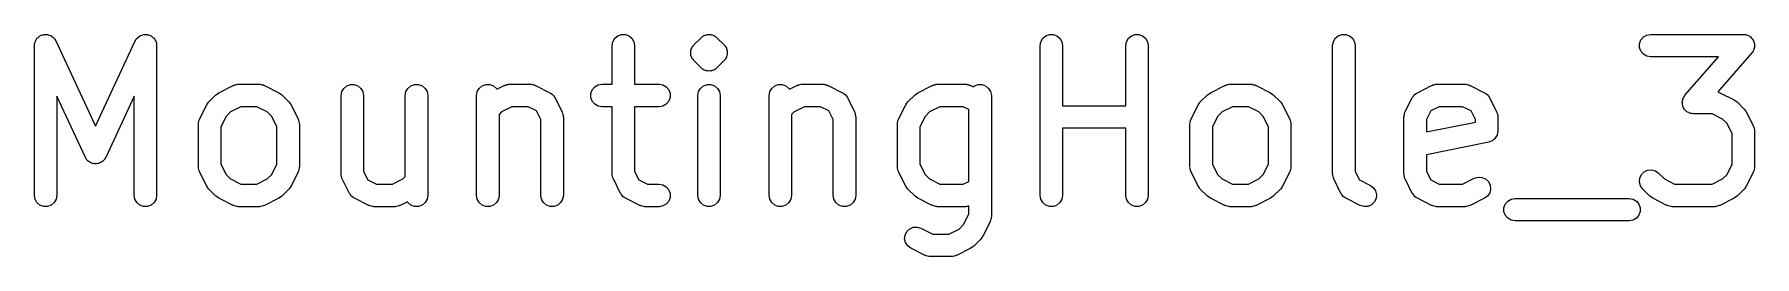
# Model space of a CAD drawing. Extents: x 128.4 to 190.5, y -130.4 to -95.9.
# Drawn here: x 131.35 to 142.84, y -130.36 to -128.88 of the extents above; entities that cross this region are included whole.
import ezdxf

# ---------------------------------------------------------------- set-up
doc = ezdxf.new("R2010")
doc.units = 0
doc.header["$MEASUREMENT"] = 0
doc.layers.add('BLACK', color=7, linetype='CONTINUOUS')

msp = doc.modelspace()

# ---------------------------------------------------------------- linework, layer by layer
at = {"layer": 'Black'}
for p, q in [((131.354, -128.954), (131.355, -128.944)), ((131.354, -129.954), (131.354, -128.954)), ((131.355, -128.944), (131.356, -128.934)), ((131.356, -128.934), (131.358, -128.931)), ((131.358, -128.928), (131.363, -128.92)), ((131.358, -128.931), (131.358, -128.928)), ((131.363, -128.92), (131.367, -128.911)), ((131.367, -128.911), (131.369, -128.908)), ((131.369, -128.908), (131.371, -128.905)), ((131.371, -128.905), (131.379, -128.899)), ((131.379, -128.899), (131.386, -128.892)), ((131.386, -128.892), (131.389, -128.891)), ((131.389, -128.891), (131.391, -128.889)), ((131.391, -128.889), (131.4, -128.885)), ((131.4, -128.885), (131.409, -128.881)), ((131.409, -128.881), (131.412, -128.881)), ((131.412, -128.881), (131.416, -128.88)), ((131.416, -128.88), (131.425, -128.88)), ((131.425, -128.88), (131.435, -128.879)), ((131.435, -128.879), (131.438, -128.88)), ((131.438, -128.88), (131.442, -128.88)), ((131.442, -128.88), (131.451, -128.883)), ((131.451, -128.883), (131.46, -128.886)), ((131.46, -128.886), (131.463, -128.888)), ((131.463, -128.888), (131.466, -128.889)), ((131.466, -128.889), (131.474, -128.895)), ((131.474, -128.895), (131.482, -128.901)), ((131.482, -128.901), (131.483, -128.903)), ((131.483, -128.903), (131.486, -128.905)), ((131.486, -128.905), (131.491, -128.914)), ((131.491, -128.914), (131.497, -128.922)), ((131.497, -128.922), (131.762, -129.491)), ((131.762, -129.491), (132.027, -128.922)), ((132.027, -128.922), (132.033, -128.914)), ((132.033, -128.914), (132.038, -128.905)), ((132.038, -128.905), (132.04, -128.903)), ((132.04, -128.903), (132.042, -128.901)), ((132.042, -128.901), (132.05, -128.895)), ((132.05, -128.895), (132.058, -128.889)), ((132.058, -128.889), (132.061, -128.888)), ((132.061, -128.888), (132.064, -128.886)), ((132.064, -128.886), (132.073, -128.883)), ((132.073, -128.883), (132.082, -128.88)), ((132.082, -128.88), (132.086, -128.88)), ((132.086, -128.88), (132.089, -128.879)), ((132.089, -128.879), (132.098, -128.88)), ((132.098, -128.88), (132.108, -128.88)), ((132.108, -128.88), (132.111, -128.881)), ((132.111, -128.881), (132.115, -128.881)), ((132.115, -128.881), (132.124, -128.885)), ((132.124, -128.885), (132.133, -128.889)), ((132.133, -128.889), (132.135, -128.891)), ((132.135, -128.891), (132.138, -128.892)), ((132.138, -128.892), (132.145, -128.899)), ((132.145, -128.899), (132.153, -128.905)), ((132.153, -128.905), (132.154, -128.908)), ((132.154, -128.908), (132.157, -128.911)), ((132.157, -128.911), (132.161, -128.92)), ((132.161, -128.92), (132.166, -128.928)), ((132.166, -128.928), (132.166, -128.931)), ((132.166, -128.931), (132.168, -128.934)), ((132.168, -128.934), (132.169, -128.944)), ((132.169, -128.944), (132.17, -128.954)), ((132.17, -128.954), (132.17, -129.954)), ((135.211, -128.954), (135.215, -128.928)), ((135.211, -129.212), (135.211, -128.954)), ((135.215, -128.928), (135.228, -128.905)), ((135.228, -128.905), (135.248, -128.889)), ((135.248, -128.889), (135.273, -128.88)), ((135.273, -128.88), (135.299, -128.88)), ((135.299, -128.88), (135.323, -128.889)), ((135.323, -128.889), (135.343, -128.905)), ((135.343, -128.905), (135.356, -128.928)), ((135.356, -128.928), (135.361, -128.954)), ((135.361, -128.954), (135.361, -129.212)), ((135.748, -128.958), (135.753, -128.954)), ((135.753, -128.954), (135.756, -128.948)), ((135.756, -128.948), (135.804, -128.901)), ((135.804, -128.901), (135.809, -128.897)), ((135.809, -128.897), (135.814, -128.892)), ((135.814, -128.892), (135.817, -128.891)), ((135.817, -128.891), (135.82, -128.889)), ((135.82, -128.889), (135.823, -128.888)), ((135.823, -128.888), (135.825, -128.886)), ((135.825, -128.886), (135.832, -128.884)), ((135.832, -128.884), (135.838, -128.881)), ((135.838, -128.881), (135.841, -128.881)), ((135.841, -128.881), (135.844, -128.88)), ((135.844, -128.88), (135.847, -128.88)), ((135.847, -128.88), (135.851, -128.879)), ((135.851, -128.879), (135.857, -128.879)), ((135.857, -128.879), (135.864, -128.879)), ((135.864, -128.879), (135.867, -128.88)), ((135.867, -128.88), (135.87, -128.88)), ((135.87, -128.88), (135.873, -128.881)), ((135.873, -128.881), (135.877, -128.881)), ((135.877, -128.881), (135.883, -128.884)), ((135.883, -128.884), (135.889, -128.886)), ((135.889, -128.886), (135.892, -128.888)), ((135.892, -128.888), (135.895, -128.889)), ((135.895, -128.889), (135.897, -128.891)), ((135.897, -128.891), (135.9, -128.892)), ((135.9, -128.892), (135.905, -128.897)), ((135.905, -128.897), (135.91, -128.901)), ((135.91, -128.901), (135.958, -128.948)), ((135.958, -128.948), (135.962, -128.954)), ((135.962, -128.954), (135.966, -128.958)), ((138.068, -128.954), (138.072, -128.928)), ((138.068, -129.954), (138.068, -128.954)), ((138.072, -128.928), (138.085, -128.905)), ((138.085, -128.905), (138.105, -128.889)), ((138.105, -128.889), (138.13, -128.88)), ((138.13, -128.88), (138.156, -128.88)), ((138.156, -128.88), (138.18, -128.889)), ((138.18, -128.889), (138.2, -128.905)), ((138.2, -128.905), (138.213, -128.928)), ((138.213, -128.928), (138.218, -128.954)), ((138.218, -128.954), (138.218, -129.355)), ((138.639, -128.954), (138.644, -128.928)), ((138.639, -129.355), (138.639, -128.954)), ((138.644, -128.928), (138.657, -128.905)), ((138.657, -128.905), (138.677, -128.889)), ((138.677, -128.889), (138.701, -128.88)), ((138.701, -128.88), (138.727, -128.88)), ((138.727, -128.88), (138.752, -128.889)), ((138.752, -128.889), (138.772, -128.905)), ((138.772, -128.905), (138.785, -128.928)), ((138.785, -128.928), (138.789, -128.954)), ((138.789, -128.954), (138.789, -129.954)), ((140.02, -128.954), (140.025, -128.928)), ((140.02, -129.811), (140.02, -128.954)), ((140.025, -128.928), (140.038, -128.905)), ((140.038, -128.905), (140.058, -128.889)), ((140.058, -128.889), (140.082, -128.88)), ((140.082, -128.88), (140.108, -128.88)), ((140.108, -128.88), (140.133, -128.889)), ((140.133, -128.889), (140.153, -128.905)), ((140.153, -128.905), (140.166, -128.928)), ((140.166, -128.928), (140.17, -128.954)), ((140.17, -128.954), (140.17, -129.793)), ((142.069, -128.941), (142.078, -128.916)), ((142.069, -128.967), (142.069, -128.941)), ((142.078, -128.916), (142.095, -128.896)), ((142.095, -128.896), (142.117, -128.883)), ((142.117, -128.883), (142.143, -128.879)), ((142.143, -128.879), (142.762, -128.879)), ((142.762, -128.879), (142.769, -128.88)), ((142.769, -128.88), (142.776, -128.88)), ((142.776, -128.88), (142.782, -128.882)), ((142.782, -128.882), (142.788, -128.883)), ((142.788, -128.883), (142.794, -128.887)), ((142.794, -128.887), (142.801, -128.889)), ((142.801, -128.889), (142.805, -128.893)), ((142.805, -128.893), (142.81, -128.896)), ((142.81, -128.896), (142.815, -128.902)), ((142.815, -128.902), (142.82, -128.907)), ((142.82, -128.907), (142.823, -128.912)), ((142.823, -128.912), (142.827, -128.916)), ((142.827, -128.916), (142.829, -128.923)), ((142.829, -128.923), (142.833, -128.929)), ((142.833, -128.929), (142.834, -128.935)), ((142.834, -128.935), (142.836, -128.941)), ((142.836, -128.941), (142.836, -128.948)), ((142.836, -128.948), (142.837, -128.955)), ((135.735, -128.995), (135.737, -128.988)), ((135.735, -129.001), (135.735, -128.995)), ((135.735, -129.008), (135.735, -129.001)), ((135.737, -129.014), (135.735, -129.008)), ((135.737, -128.982), (135.74, -128.976)), ((135.737, -128.988), (135.737, -128.982)), ((135.737, -129.021), (135.737, -129.014)), ((135.74, -129.027), (135.737, -129.021)), ((135.74, -128.976), (135.742, -128.97)), ((135.742, -129.033), (135.74, -129.027)), ((135.742, -128.97), (135.745, -128.964)), ((135.745, -129.038), (135.742, -129.033)), ((135.745, -128.964), (135.748, -128.958)), ((135.748, -129.044), (135.745, -129.038)), ((135.753, -129.049), (135.748, -129.044)), ((135.756, -129.054), (135.753, -129.049)), ((135.804, -129.102), (135.756, -129.054)), ((135.958, -129.054), (135.91, -129.102)), ((135.962, -129.049), (135.958, -129.054)), ((135.966, -129.044), (135.962, -129.049)), ((135.966, -128.958), (135.969, -128.964)), ((135.969, -129.038), (135.966, -129.044)), ((135.969, -128.964), (135.973, -128.97)), ((135.973, -129.033), (135.969, -129.038)), ((135.973, -128.97), (135.974, -128.976)), ((135.974, -129.027), (135.973, -129.033)), ((135.974, -128.976), (135.977, -128.982)), ((135.977, -129.021), (135.974, -129.027)), ((135.977, -128.982), (135.978, -128.988)), ((135.978, -129.014), (135.977, -129.021)), ((135.978, -128.988), (135.979, -128.995)), ((135.979, -129.008), (135.978, -129.014)), ((135.979, -128.995), (135.979, -129.001)), ((135.979, -129.001), (135.979, -129.008)), ((142.078, -128.991), (142.069, -128.967)), ((142.095, -129.011), (142.078, -128.991)), ((142.117, -129.024), (142.095, -129.011)), ((142.143, -129.029), (142.117, -129.024)), ((142.597, -129.029), (142.143, -129.029)), ((142.372, -129.285), (142.597, -129.029)), ((142.818, -129.003), (142.591, -129.263)), ((142.822, -128.997), (142.818, -129.003)), ((142.827, -128.991), (142.822, -128.997)), ((142.829, -128.986), (142.827, -128.991)), ((142.832, -128.981), (142.829, -128.986)), ((142.833, -128.974), (142.832, -128.981)), ((142.836, -128.967), (142.833, -128.974)), ((142.837, -128.955), (142.836, -128.961)), ((142.836, -128.961), (142.836, -128.967)), ((135.809, -129.106), (135.804, -129.102)), ((135.814, -129.11), (135.809, -129.106)), ((135.817, -129.112), (135.814, -129.11)), ((135.82, -129.114), (135.817, -129.112)), ((135.823, -129.115), (135.82, -129.114)), ((135.825, -129.117), (135.823, -129.115)), ((135.832, -129.119), (135.825, -129.117)), ((135.838, -129.121), (135.832, -129.119)), ((135.841, -129.122), (135.838, -129.121)), ((135.844, -129.123), (135.841, -129.122)), ((135.847, -129.123), (135.844, -129.123)), ((135.851, -129.124), (135.847, -129.123)), ((135.857, -129.123), (135.851, -129.124)), ((135.864, -129.124), (135.857, -129.123)), ((135.867, -129.123), (135.864, -129.124)), ((135.87, -129.123), (135.867, -129.123)), ((135.873, -129.122), (135.87, -129.123)), ((135.877, -129.121), (135.873, -129.122)), ((135.882, -129.119), (135.877, -129.121)), ((135.889, -129.117), (135.882, -129.119)), ((135.892, -129.115), (135.889, -129.117)), ((135.895, -129.114), (135.892, -129.115)), ((135.897, -129.112), (135.895, -129.114)), ((135.9, -129.11), (135.897, -129.112)), ((135.905, -129.106), (135.9, -129.11)), ((135.91, -129.102), (135.905, -129.106)), ((131.694, -129.7), (131.504, -129.292)), ((131.504, -129.292), (131.504, -129.954)), ((132.02, -129.292), (131.83, -129.7)), ((132.02, -129.954), (132.02, -129.292)), ((132.518, -129.329), (132.566, -129.282)), ((132.566, -129.282), (132.576, -129.275)), ((132.576, -129.275), (132.586, -129.268)), ((132.586, -129.268), (132.681, -129.22)), ((132.681, -129.22), (132.685, -129.219)), ((132.685, -129.219), (132.689, -129.216)), ((132.689, -129.216), (132.697, -129.215)), ((132.697, -129.215), (132.706, -129.212)), ((132.706, -129.212), (132.71, -129.213)), ((132.71, -129.213), (132.714, -129.212)), ((132.714, -129.212), (132.857, -129.212)), ((132.857, -129.212), (132.861, -129.213)), ((132.861, -129.213), (132.866, -129.212)), ((132.866, -129.212), (132.874, -129.215)), ((132.874, -129.215), (132.883, -129.216)), ((132.883, -129.216), (132.887, -129.219)), ((132.887, -129.219), (132.891, -129.22)), ((132.891, -129.22), (132.986, -129.268)), ((132.986, -129.268), (132.996, -129.275)), ((132.996, -129.275), (133.005, -129.282)), ((133.005, -129.282), (133.053, -129.329)), ((133.401, -129.287), (133.406, -129.261)), ((133.401, -129.811), (133.401, -129.287)), ((133.406, -129.261), (133.419, -129.239)), ((133.419, -129.239), (133.439, -129.222)), ((133.439, -129.222), (133.463, -129.213)), ((133.463, -129.213), (133.489, -129.213)), ((133.489, -129.213), (133.514, -129.222)), ((133.514, -129.222), (133.534, -129.239)), ((133.534, -129.239), (133.547, -129.261)), ((133.547, -129.261), (133.551, -129.287)), ((133.551, -129.287), (133.551, -129.793)), ((133.83, -129.287), (133.834, -129.261)), ((133.83, -129.827), (133.83, -129.287)), ((133.834, -129.261), (133.847, -129.239)), ((133.847, -129.239), (133.867, -129.222)), ((133.867, -129.222), (133.892, -129.213)), ((133.892, -129.213), (133.918, -129.213)), ((133.918, -129.213), (133.942, -129.222)), ((133.942, -129.222), (133.962, -129.239)), ((133.962, -129.239), (133.975, -129.261)), ((133.975, -129.261), (133.98, -129.287)), ((133.98, -129.287), (133.98, -129.954)), ((134.306, -129.287), (134.31, -129.261)), ((134.306, -129.954), (134.306, -129.287)), ((134.31, -129.261), (134.323, -129.239)), ((134.323, -129.239), (134.343, -129.222)), ((134.343, -129.222), (134.368, -129.213)), ((134.368, -129.213), (134.394, -129.213)), ((134.394, -129.213), (134.418, -129.222)), ((134.418, -129.222), (134.438, -129.239)), ((134.438, -129.239), (134.442, -129.244)), ((134.442, -129.244), (134.49, -129.22)), ((134.49, -129.22), (134.494, -129.219)), ((134.494, -129.219), (134.498, -129.216)), ((134.498, -129.216), (134.507, -129.215)), ((134.507, -129.215), (134.515, -129.212)), ((134.515, -129.212), (134.52, -129.213)), ((134.52, -129.213), (134.524, -129.212)), ((134.524, -129.212), (134.667, -129.212)), ((134.667, -129.212), (134.671, -129.213)), ((134.671, -129.213), (134.675, -129.212)), ((134.675, -129.212), (134.684, -129.215)), ((134.684, -129.215), (134.692, -129.216)), ((134.692, -129.216), (134.696, -129.219)), ((134.696, -129.219), (134.7, -129.22)), ((134.7, -129.22), (134.795, -129.268)), ((134.795, -129.268), (134.804, -129.274)), ((134.804, -129.274), (134.813, -129.28)), ((134.813, -129.28), (134.815, -129.282)), ((134.815, -129.282), (134.816, -129.283)), ((134.816, -129.283), (134.822, -129.292)), ((134.822, -129.292), (134.829, -129.301)), ((135.069, -129.274), (135.078, -129.249)), ((135.069, -129.3), (135.069, -129.274)), ((135.078, -129.249), (135.095, -129.23)), ((135.095, -129.23), (135.117, -129.216)), ((135.117, -129.216), (135.143, -129.212)), ((135.143, -129.212), (135.211, -129.212)), ((135.361, -129.212), (135.524, -129.212)), ((135.524, -129.212), (135.549, -129.216)), ((135.549, -129.216), (135.572, -129.23)), ((135.572, -129.23), (135.589, -129.249)), ((135.589, -129.249), (135.598, -129.274)), ((135.598, -129.274), (135.598, -129.3)), ((135.782, -129.287), (135.787, -129.261)), ((135.782, -129.954), (135.782, -129.287)), ((135.787, -129.261), (135.8, -129.239)), ((135.8, -129.239), (135.82, -129.222)), ((135.82, -129.222), (135.844, -129.213)), ((135.844, -129.213), (135.87, -129.213)), ((135.87, -129.213), (135.895, -129.222)), ((135.895, -129.222), (135.915, -129.239)), ((135.915, -129.239), (135.928, -129.261)), ((135.928, -129.261), (135.932, -129.287)), ((135.932, -129.287), (135.932, -129.954)), ((136.258, -129.287), (136.263, -129.261)), ((136.258, -129.954), (136.258, -129.287)), ((136.263, -129.261), (136.276, -129.239)), ((136.276, -129.239), (136.296, -129.222)), ((136.296, -129.222), (136.32, -129.213)), ((136.32, -129.213), (136.346, -129.213)), ((136.346, -129.213), (136.371, -129.222)), ((136.371, -129.222), (136.391, -129.239)), ((136.391, -129.239), (136.394, -129.244)), ((136.394, -129.244), (136.443, -129.22)), ((136.443, -129.22), (136.447, -129.219)), ((136.447, -129.219), (136.451, -129.216)), ((136.451, -129.216), (136.459, -129.215)), ((136.459, -129.215), (136.468, -129.212)), ((136.468, -129.212), (136.472, -129.213)), ((136.472, -129.213), (136.476, -129.212)), ((136.476, -129.212), (136.619, -129.212)), ((136.619, -129.212), (136.623, -129.213)), ((136.623, -129.213), (136.628, -129.212)), ((136.628, -129.212), (136.636, -129.215)), ((136.636, -129.215), (136.645, -129.216)), ((136.645, -129.216), (136.648, -129.219)), ((136.648, -129.219), (136.653, -129.22)), ((136.653, -129.22), (136.748, -129.268)), ((136.748, -129.268), (136.757, -129.274)), ((136.757, -129.274), (136.766, -129.28)), ((136.766, -129.28), (136.767, -129.282)), ((136.767, -129.282), (136.769, -129.283)), ((136.769, -129.283), (136.775, -129.292)), ((136.775, -129.292), (136.781, -129.301)), ((137.185, -129.329), (137.233, -129.282)), ((137.233, -129.282), (137.243, -129.275)), ((137.243, -129.275), (137.252, -129.268)), ((137.252, -129.268), (137.347, -129.22)), ((137.347, -129.22), (137.352, -129.219)), ((137.352, -129.219), (137.355, -129.216)), ((137.355, -129.216), (137.364, -129.215)), ((137.364, -129.215), (137.372, -129.212)), ((137.372, -129.212), (137.377, -129.213)), ((137.377, -129.213), (137.381, -129.212)), ((137.381, -129.212), (137.571, -129.212)), ((137.571, -129.212), (137.576, -129.213)), ((137.576, -129.213), (137.58, -129.212)), ((137.58, -129.212), (137.588, -129.215)), ((137.588, -129.215), (137.597, -129.216)), ((137.597, -129.216), (137.601, -129.219)), ((137.601, -129.219), (137.605, -129.22)), ((137.605, -129.22), (137.622, -129.228)), ((137.622, -129.228), (137.629, -129.222)), ((137.629, -129.222), (137.654, -129.213)), ((137.654, -129.213), (137.68, -129.213)), ((137.68, -129.213), (137.704, -129.222)), ((137.704, -129.222), (137.724, -129.239)), ((137.724, -129.239), (137.737, -129.261)), ((137.737, -129.261), (137.742, -129.287)), ((137.742, -129.287), (137.742, -130.096)), ((139.137, -129.329), (139.185, -129.282)), ((139.185, -129.282), (139.195, -129.275)), ((139.195, -129.275), (139.205, -129.268)), ((139.205, -129.268), (139.3, -129.22)), ((139.3, -129.22), (139.304, -129.219)), ((139.304, -129.219), (139.308, -129.216)), ((139.308, -129.216), (139.316, -129.215)), ((139.316, -129.215), (139.325, -129.212)), ((139.325, -129.212), (139.329, -129.213)), ((139.329, -129.213), (139.333, -129.212)), ((139.333, -129.212), (139.476, -129.212)), ((139.476, -129.212), (139.48, -129.213)), ((139.48, -129.213), (139.485, -129.212)), ((139.485, -129.212), (139.493, -129.215)), ((139.493, -129.215), (139.502, -129.216)), ((139.502, -129.216), (139.506, -129.219)), ((139.506, -129.219), (139.51, -129.22)), ((139.51, -129.22), (139.605, -129.268)), ((139.605, -129.268), (139.615, -129.275)), ((139.615, -129.275), (139.624, -129.282)), ((139.624, -129.282), (139.672, -129.329)), ((140.552, -129.301), (140.559, -129.292)), ((140.559, -129.292), (140.565, -129.283)), ((140.565, -129.283), (140.566, -129.282)), ((140.566, -129.282), (140.567, -129.28)), ((140.567, -129.28), (140.577, -129.274)), ((140.577, -129.274), (140.586, -129.268)), ((140.586, -129.268), (140.681, -129.22)), ((140.681, -129.22), (140.685, -129.219)), ((140.685, -129.219), (140.689, -129.216)), ((140.689, -129.216), (140.697, -129.215)), ((140.697, -129.215), (140.706, -129.212)), ((140.706, -129.212), (140.71, -129.213)), ((140.71, -129.213), (140.714, -129.212)), ((140.714, -129.212), (140.905, -129.212)), ((140.905, -129.212), (140.909, -129.213)), ((140.909, -129.213), (140.913, -129.212)), ((140.913, -129.212), (140.922, -129.215)), ((140.922, -129.215), (140.93, -129.216)), ((140.93, -129.216), (140.934, -129.219)), ((140.934, -129.219), (140.938, -129.22)), ((140.938, -129.22), (141.034, -129.268)), ((141.034, -129.268), (141.042, -129.274)), ((141.042, -129.274), (141.052, -129.28)), ((141.052, -129.28), (141.053, -129.282)), ((141.053, -129.282), (141.054, -129.283)), ((141.054, -129.283), (141.061, -129.292)), ((141.061, -129.292), (141.067, -129.301)), ((142.362, -129.303), (142.364, -129.297)), ((142.364, -129.297), (142.368, -129.291)), ((142.368, -129.291), (142.372, -129.285)), ((142.591, -129.263), (142.597, -129.264)), ((142.597, -129.264), (142.601, -129.266)), ((142.601, -129.266), (142.605, -129.268)), ((142.605, -129.268), (142.7, -129.315)), ((132.457, -129.444), (132.504, -129.349)), ((132.504, -129.349), (132.512, -129.339)), ((132.512, -129.339), (132.518, -129.329)), ((132.663, -129.396), (132.633, -129.427)), ((132.732, -129.362), (132.663, -129.396)), ((132.839, -129.362), (132.732, -129.362)), ((132.908, -129.396), (132.839, -129.362)), ((132.938, -129.427), (132.908, -129.396)), ((133.053, -129.329), (133.06, -129.339)), ((133.06, -129.339), (133.067, -129.349)), ((133.067, -129.349), (133.115, -129.444)), ((134.473, -129.396), (134.456, -129.413)), ((134.456, -129.413), (134.456, -129.954)), ((134.542, -129.362), (134.473, -129.396)), ((134.649, -129.362), (134.542, -129.362)), ((134.706, -129.39), (134.649, -129.362)), ((134.735, -129.448), (134.706, -129.39)), ((134.829, -129.301), (134.877, -129.396)), ((134.877, -129.396), (134.878, -129.4)), ((134.878, -129.4), (134.88, -129.404)), ((134.88, -129.404), (134.882, -129.413)), ((134.882, -129.413), (134.884, -129.421)), ((135.078, -129.324), (135.069, -129.3)), ((135.095, -129.344), (135.078, -129.324)), ((135.117, -129.357), (135.095, -129.344)), ((135.143, -129.362), (135.117, -129.357)), ((135.211, -129.362), (135.143, -129.362)), ((135.211, -129.811), (135.211, -129.362)), ((135.524, -129.362), (135.361, -129.362)), ((135.361, -129.362), (135.361, -129.793)), ((135.549, -129.357), (135.524, -129.362)), ((135.572, -129.344), (135.549, -129.357)), ((135.589, -129.324), (135.572, -129.344)), ((135.598, -129.3), (135.589, -129.324)), ((136.425, -129.396), (136.408, -129.413)), ((136.408, -129.413), (136.408, -129.954)), ((136.494, -129.362), (136.425, -129.396)), ((136.601, -129.362), (136.494, -129.362)), ((136.658, -129.39), (136.601, -129.362)), ((136.687, -129.448), (136.658, -129.39)), ((136.781, -129.301), (136.829, -129.396)), ((136.829, -129.396), (136.83, -129.4)), ((136.83, -129.4), (136.832, -129.404)), ((136.832, -129.404), (136.834, -129.413)), ((136.834, -129.413), (136.836, -129.421)), ((137.123, -129.444), (137.171, -129.349)), ((137.171, -129.349), (137.178, -129.339)), ((137.178, -129.339), (137.185, -129.329)), ((137.33, -129.396), (137.3, -129.427)), ((137.399, -129.362), (137.33, -129.396)), ((137.554, -129.362), (137.399, -129.362)), ((137.592, -129.381), (137.554, -129.362)), ((137.592, -129.86), (137.592, -129.381)), ((138.218, -129.355), (138.639, -129.355)), ((139.076, -129.444), (139.123, -129.349)), ((139.123, -129.349), (139.131, -129.339)), ((139.131, -129.339), (139.137, -129.329)), ((139.283, -129.396), (139.252, -129.427)), ((139.351, -129.362), (139.283, -129.396)), ((139.458, -129.362), (139.351, -129.362)), ((139.527, -129.396), (139.458, -129.362)), ((139.557, -129.427), (139.527, -129.396)), ((139.672, -129.329), (139.679, -129.339)), ((139.679, -129.339), (139.686, -129.349)), ((139.686, -129.349), (139.734, -129.444)), ((140.497, -129.421), (140.499, -129.413)), ((140.499, -129.413), (140.501, -129.404)), ((140.501, -129.404), (140.503, -129.4)), ((140.503, -129.4), (140.504, -129.396)), ((140.504, -129.396), (140.552, -129.301)), ((140.675, -129.39), (140.646, -129.448)), ((140.732, -129.362), (140.675, -129.39)), ((140.887, -129.362), (140.732, -129.362)), ((140.944, -129.39), (140.887, -129.362)), ((140.973, -129.448), (140.944, -129.39)), ((141.067, -129.301), (141.115, -129.396)), ((141.115, -129.396), (141.116, -129.4)), ((141.116, -129.4), (141.118, -129.404)), ((141.118, -129.404), (141.12, -129.413)), ((141.12, -129.413), (141.122, -129.421)), ((142.354, -129.333), (142.355, -129.327)), ((142.355, -129.34), (142.354, -129.333)), ((142.355, -129.322), (142.357, -129.315)), ((142.355, -129.327), (142.355, -129.322)), ((142.355, -129.348), (142.355, -129.34)), ((142.357, -129.353), (142.355, -129.348)), ((142.357, -129.315), (142.359, -129.307)), ((142.358, -129.359), (142.357, -129.353)), ((142.361, -129.365), (142.358, -129.359)), ((142.359, -129.307), (142.362, -129.303)), ((142.364, -129.372), (142.361, -129.365)), ((142.367, -129.377), (142.364, -129.372)), ((142.37, -129.382), (142.367, -129.377)), ((142.376, -129.386), (142.37, -129.382)), ((142.38, -129.392), (142.376, -129.386)), ((142.385, -129.395), (142.38, -129.392)), ((142.39, -129.399), (142.385, -129.395)), ((142.397, -129.401), (142.39, -129.399)), ((142.403, -129.405), (142.397, -129.401)), ((142.409, -129.406), (142.403, -129.405)), ((142.414, -129.408), (142.409, -129.406)), ((142.421, -129.408), (142.414, -129.408)), ((142.429, -129.41), (142.421, -129.408)), ((142.554, -129.41), (142.429, -129.41)), ((142.622, -129.444), (142.554, -129.41)), ((142.7, -129.315), (142.71, -129.322)), ((142.71, -129.322), (142.72, -129.329)), ((142.72, -129.329), (142.767, -129.377)), ((142.767, -129.377), (142.774, -129.387)), ((142.774, -129.387), (142.781, -129.396)), ((142.781, -129.396), (142.829, -129.492)), ((132.449, -129.469), (132.452, -129.46)), ((132.45, -129.473), (132.449, -129.469)), ((132.449, -129.477), (132.45, -129.473)), ((132.449, -129.763), (132.449, -129.477)), ((132.452, -129.46), (132.453, -129.452)), ((132.453, -129.452), (132.455, -129.448)), ((132.455, -129.448), (132.457, -129.444)), ((132.633, -129.427), (132.599, -129.495)), ((132.599, -129.495), (132.599, -129.745)), ((132.973, -129.495), (132.938, -129.427)), ((132.973, -129.745), (132.973, -129.495)), ((133.115, -129.444), (133.116, -129.448)), ((133.116, -129.448), (133.118, -129.452)), ((133.118, -129.452), (133.12, -129.46)), ((133.12, -129.46), (133.122, -129.469)), ((133.122, -129.469), (133.122, -129.473)), ((133.122, -129.473), (133.123, -129.477)), ((133.123, -129.477), (133.123, -129.763)), ((134.735, -129.954), (134.735, -129.448)), ((134.884, -129.421), (134.884, -129.426)), ((134.884, -129.426), (134.885, -129.43)), ((134.885, -129.43), (134.885, -129.954)), ((136.687, -129.954), (136.687, -129.448)), ((136.836, -129.421), (136.836, -129.426)), ((136.836, -129.426), (136.837, -129.43)), ((136.837, -129.43), (136.837, -129.954)), ((137.115, -129.477), (137.116, -129.473)), ((137.115, -129.763), (137.115, -129.477)), ((137.116, -129.469), (137.118, -129.46)), ((137.116, -129.473), (137.116, -129.469)), ((137.118, -129.46), (137.12, -129.452)), ((137.12, -129.452), (137.122, -129.448)), ((137.122, -129.448), (137.123, -129.444)), ((137.3, -129.427), (137.265, -129.495)), ((137.265, -129.495), (137.265, -129.745)), ((138.639, -129.505), (138.218, -129.505)), ((138.218, -129.505), (138.218, -129.954)), ((138.639, -129.954), (138.639, -129.505)), ((139.068, -129.469), (139.071, -129.46)), ((139.069, -129.473), (139.068, -129.469)), ((139.068, -129.477), (139.069, -129.473)), ((139.068, -129.763), (139.068, -129.477)), ((139.071, -129.46), (139.072, -129.452)), ((139.072, -129.452), (139.075, -129.448)), ((139.075, -129.448), (139.076, -129.444)), ((139.252, -129.427), (139.218, -129.495)), ((139.218, -129.495), (139.218, -129.745)), ((139.592, -129.495), (139.557, -129.427)), ((139.592, -129.745), (139.592, -129.495)), ((139.734, -129.444), (139.735, -129.448)), ((139.735, -129.448), (139.737, -129.452)), ((139.737, -129.452), (139.739, -129.46)), ((139.739, -129.46), (139.741, -129.469)), ((139.741, -129.469), (139.741, -129.473)), ((139.741, -129.473), (139.742, -129.477)), ((139.742, -129.477), (139.742, -129.763)), ((140.496, -129.43), (140.497, -129.426)), ((140.496, -129.811), (140.496, -129.43)), ((140.497, -129.426), (140.497, -129.421)), ((140.646, -129.448), (140.646, -129.529)), ((140.646, -129.529), (140.973, -129.464)), ((140.973, -129.464), (140.973, -129.448)), ((141.123, -129.525), (141.121, -129.537)), ((141.122, -129.421), (141.122, -129.426)), ((141.122, -129.426), (141.123, -129.43)), ((141.123, -129.43), (141.123, -129.525)), ((142.653, -129.474), (142.622, -129.444)), ((142.687, -129.543), (142.653, -129.474)), ((142.829, -129.492), (142.83, -129.496)), ((142.83, -129.496), (142.832, -129.499)), ((142.832, -129.499), (142.834, -129.508)), ((142.834, -129.508), (142.836, -129.516)), ((142.836, -129.516), (142.836, -129.521)), ((142.836, -129.521), (142.837, -129.525)), ((142.837, -129.525), (142.837, -129.763)), ((141.062, -129.599), (140.646, -129.682)), ((141.074, -129.594), (141.062, -129.599)), ((141.085, -129.59), (141.074, -129.594)), ((141.086, -129.589), (141.085, -129.59)), ((141.087, -129.589), (141.086, -129.589)), ((141.096, -129.581), (141.087, -129.589)), ((141.105, -129.573), (141.096, -129.581)), ((141.106, -129.573), (141.105, -129.573)), ((141.112, -129.561), (141.106, -129.572)), ((141.106, -129.572), (141.106, -129.573)), ((141.118, -129.551), (141.112, -129.561)), ((141.119, -129.549), (141.118, -129.55)), ((141.118, -129.55), (141.118, -129.551)), ((141.121, -129.537), (141.119, -129.549)), ((142.687, -129.745), (142.687, -129.543)), ((131.698, -129.705), (131.694, -129.7)), ((131.7, -129.711), (131.698, -129.705)), ((131.705, -129.716), (131.7, -129.711)), ((131.709, -129.721), (131.705, -129.716)), ((131.714, -129.725), (131.709, -129.721)), ((131.719, -129.729), (131.714, -129.725)), ((131.725, -129.732), (131.719, -129.729)), ((131.73, -129.736), (131.725, -129.732)), ((131.737, -129.738), (131.73, -129.736)), ((131.742, -129.74), (131.737, -129.738)), ((131.749, -129.741), (131.742, -129.74)), ((131.755, -129.743), (131.749, -129.741)), ((131.762, -129.742), (131.755, -129.743)), ((131.768, -129.743), (131.762, -129.742)), ((131.775, -129.741), (131.768, -129.743)), ((131.781, -129.74), (131.775, -129.741)), ((131.787, -129.738), (131.781, -129.74)), ((131.794, -129.736), (131.787, -129.738)), ((131.799, -129.732), (131.794, -129.736)), ((131.805, -129.729), (131.799, -129.732)), ((131.81, -129.725), (131.805, -129.729)), ((131.815, -129.721), (131.81, -129.725)), ((131.819, -129.716), (131.815, -129.721)), ((131.823, -129.711), (131.819, -129.716)), ((131.826, -129.705), (131.823, -129.711)), ((131.83, -129.7), (131.826, -129.705)), ((132.599, -129.745), (132.633, -129.814)), ((132.938, -129.814), (132.973, -129.745)), ((137.265, -129.745), (137.3, -129.814)), ((139.218, -129.745), (139.252, -129.814)), ((139.557, -129.814), (139.592, -129.745)), ((140.646, -129.682), (140.646, -129.793)), ((142.653, -129.814), (142.687, -129.745)), ((132.45, -129.767), (132.449, -129.763)), ((132.449, -129.772), (132.45, -129.767)), ((132.452, -129.78), (132.449, -129.772)), ((132.453, -129.789), (132.452, -129.78)), ((132.455, -129.793), (132.453, -129.789)), ((132.457, -129.797), (132.455, -129.793)), ((132.504, -129.892), (132.457, -129.797)), ((132.633, -129.814), (132.663, -129.844)), ((132.663, -129.844), (132.732, -129.879)), ((132.839, -129.879), (132.908, -129.844)), ((132.908, -129.844), (132.938, -129.814)), ((133.115, -129.797), (133.067, -129.892)), ((133.116, -129.793), (133.115, -129.797)), ((133.118, -129.789), (133.116, -129.793)), ((133.12, -129.78), (133.118, -129.789)), ((133.122, -129.772), (133.12, -129.78)), ((133.123, -129.763), (133.122, -129.767)), ((133.122, -129.767), (133.122, -129.772)), ((133.402, -129.815), (133.401, -129.811)), ((133.402, -129.819), (133.402, -129.815)), ((133.404, -129.828), (133.402, -129.819)), ((133.406, -129.836), (133.404, -129.828)), ((133.408, -129.84), (133.406, -129.836)), ((133.409, -129.844), (133.408, -129.84)), ((133.457, -129.94), (133.409, -129.844)), ((133.551, -129.793), (133.58, -129.85)), ((133.58, -129.85), (133.637, -129.879)), ((133.744, -129.879), (133.813, -129.844)), ((133.813, -129.844), (133.83, -129.827)), ((135.211, -129.815), (135.211, -129.811)), ((135.211, -129.819), (135.211, -129.815)), ((135.214, -129.828), (135.211, -129.819)), ((135.215, -129.836), (135.214, -129.828)), ((135.217, -129.84), (135.215, -129.836)), ((135.219, -129.844), (135.217, -129.84)), ((135.266, -129.94), (135.219, -129.844)), ((135.361, -129.793), (135.389, -129.85)), ((135.389, -129.85), (135.446, -129.879)), ((137.116, -129.767), (137.115, -129.763)), ((137.116, -129.772), (137.116, -129.767)), ((137.118, -129.78), (137.116, -129.772)), ((137.12, -129.789), (137.118, -129.78)), ((137.122, -129.793), (137.12, -129.789)), ((137.123, -129.797), (137.122, -129.793)), ((137.171, -129.892), (137.123, -129.797)), ((137.3, -129.814), (137.33, -129.844)), ((137.33, -129.844), (137.399, -129.879)), ((137.554, -129.879), (137.592, -129.86)), ((139.069, -129.767), (139.068, -129.763)), ((139.068, -129.772), (139.069, -129.767)), ((139.071, -129.78), (139.068, -129.772)), ((139.072, -129.789), (139.071, -129.78)), ((139.075, -129.793), (139.072, -129.789)), ((139.076, -129.797), (139.075, -129.793)), ((139.123, -129.892), (139.076, -129.797)), ((139.252, -129.814), (139.283, -129.844)), ((139.283, -129.844), (139.351, -129.879)), ((139.458, -129.879), (139.527, -129.844)), ((139.527, -129.844), (139.557, -129.814)), ((139.734, -129.797), (139.686, -129.892)), ((139.735, -129.793), (139.734, -129.797)), ((139.737, -129.789), (139.735, -129.793)), ((139.739, -129.78), (139.737, -129.789)), ((139.741, -129.772), (139.739, -129.78)), ((139.742, -129.763), (139.741, -129.767)), ((139.741, -129.767), (139.741, -129.772)), ((140.021, -129.815), (140.02, -129.811)), ((140.021, -129.819), (140.021, -129.815)), ((140.023, -129.828), (140.021, -129.819)), ((140.025, -129.836), (140.023, -129.828)), ((140.027, -129.84), (140.025, -129.836)), ((140.028, -129.844), (140.027, -129.84)), ((140.076, -129.94), (140.028, -129.844)), ((140.17, -129.793), (140.199, -129.85)), ((140.199, -129.85), (140.272, -129.887)), ((140.497, -129.815), (140.496, -129.811)), ((140.497, -129.819), (140.497, -129.815)), ((140.499, -129.828), (140.497, -129.819)), ((140.501, -129.836), (140.499, -129.828)), ((140.503, -129.84), (140.501, -129.836)), ((140.504, -129.844), (140.503, -129.84)), ((140.552, -129.94), (140.504, -129.844)), ((140.646, -129.793), (140.675, -129.85)), ((140.675, -129.85), (140.732, -129.879)), ((140.887, -129.879), (140.966, -129.839)), ((140.966, -129.839), (140.991, -129.832)), ((140.991, -129.832), (141.017, -129.833)), ((141.017, -129.833), (141.041, -129.843)), ((141.041, -129.843), (141.06, -129.861)), ((141.06, -129.861), (141.072, -129.885)), ((142.068, -129.865), (142.07, -129.839)), ((142.075, -129.89), (142.068, -129.865)), ((142.07, -129.839), (142.081, -129.815)), ((142.081, -129.815), (142.1, -129.797)), ((142.1, -129.797), (142.123, -129.786)), ((142.123, -129.786), (142.149, -129.784)), ((142.149, -129.784), (142.175, -129.79)), ((142.175, -129.79), (142.196, -129.805)), ((142.196, -129.805), (142.235, -129.844)), ((142.235, -129.844), (142.303, -129.879)), ((142.554, -129.879), (142.622, -129.844)), ((142.622, -129.844), (142.653, -129.814)), ((142.829, -129.797), (142.781, -129.892)), ((142.83, -129.793), (142.829, -129.797)), ((142.832, -129.789), (142.83, -129.793)), ((142.834, -129.78), (142.832, -129.789)), ((142.836, -129.772), (142.834, -129.78)), ((142.837, -129.763), (142.836, -129.767)), ((142.836, -129.767), (142.836, -129.772)), ((131.358, -129.979), (131.354, -129.954)), ((131.371, -130.002), (131.358, -129.979)), ((131.499, -129.979), (131.486, -130.002)), ((131.504, -129.954), (131.499, -129.979)), ((132.025, -129.979), (132.02, -129.954)), ((132.038, -130.002), (132.025, -129.979)), ((132.166, -129.979), (132.153, -130.002)), ((132.17, -129.954), (132.166, -129.979)), ((132.512, -129.902), (132.504, -129.892)), ((132.518, -129.911), (132.512, -129.902)), ((132.566, -129.959), (132.518, -129.911)), ((132.576, -129.966), (132.566, -129.959)), ((132.586, -129.973), (132.576, -129.966)), ((132.681, -130.021), (132.586, -129.973)), ((132.732, -129.879), (132.839, -129.879)), ((132.986, -129.973), (132.891, -130.021)), ((132.996, -129.966), (132.986, -129.973)), ((133.005, -129.959), (132.996, -129.966)), ((133.053, -129.911), (133.005, -129.959)), ((133.06, -129.902), (133.053, -129.911)), ((133.067, -129.892), (133.06, -129.902)), ((133.463, -129.948), (133.457, -129.94)), ((133.469, -129.958), (133.463, -129.948)), ((133.471, -129.959), (133.469, -129.958)), ((133.472, -129.96), (133.471, -129.959)), ((133.481, -129.967), (133.472, -129.96)), ((133.49, -129.973), (133.481, -129.967)), ((133.586, -130.021), (133.49, -129.973)), ((133.637, -129.879), (133.744, -129.879)), ((133.975, -129.979), (133.962, -130.002)), ((133.98, -129.954), (133.975, -129.979)), ((134.31, -129.979), (134.306, -129.954)), ((134.323, -130.002), (134.31, -129.979)), ((134.451, -129.979), (134.438, -130.002)), ((134.456, -129.954), (134.451, -129.979)), ((134.739, -129.979), (134.735, -129.954)), ((134.752, -130.002), (134.739, -129.979)), ((134.88, -129.979), (134.867, -130.002)), ((134.885, -129.954), (134.88, -129.979)), ((135.273, -129.948), (135.266, -129.94)), ((135.279, -129.958), (135.273, -129.948)), ((135.281, -129.959), (135.279, -129.958)), ((135.282, -129.96), (135.281, -129.959)), ((135.291, -129.967), (135.282, -129.96)), ((135.3, -129.973), (135.291, -129.967)), ((135.395, -130.021), (135.3, -129.973)), ((135.446, -129.879), (135.524, -129.879)), ((135.524, -129.879), (135.549, -129.883)), ((135.549, -129.883), (135.572, -129.896)), ((135.572, -129.896), (135.589, -129.916)), ((135.589, -129.916), (135.598, -129.941)), ((135.598, -129.967), (135.589, -129.991)), ((135.598, -129.941), (135.598, -129.967)), ((135.787, -129.979), (135.782, -129.954)), ((135.8, -130.002), (135.787, -129.979)), ((135.928, -129.979), (135.915, -130.002)), ((135.932, -129.954), (135.928, -129.979)), ((136.263, -129.979), (136.258, -129.954)), ((136.276, -130.002), (136.263, -129.979)), ((136.404, -129.979), (136.391, -130.002)), ((136.408, -129.954), (136.404, -129.979)), ((136.691, -129.979), (136.687, -129.954)), ((136.704, -130.002), (136.691, -129.979)), ((136.832, -129.979), (136.819, -130.002)), ((136.837, -129.954), (136.832, -129.979)), ((137.178, -129.902), (137.171, -129.892)), ((137.185, -129.911), (137.178, -129.902)), ((137.233, -129.959), (137.185, -129.911)), ((137.243, -129.966), (137.233, -129.959)), ((137.252, -129.973), (137.243, -129.966)), ((137.347, -130.021), (137.252, -129.973)), ((137.399, -129.879), (137.554, -129.879)), ((138.072, -129.979), (138.068, -129.954)), ((138.085, -130.002), (138.072, -129.979)), ((138.213, -129.979), (138.2, -130.002)), ((138.218, -129.954), (138.213, -129.979)), ((138.644, -129.979), (138.639, -129.954)), ((138.657, -130.002), (138.644, -129.979)), ((138.785, -129.979), (138.772, -130.002)), ((138.789, -129.954), (138.785, -129.979)), ((139.131, -129.902), (139.123, -129.892)), ((139.137, -129.911), (139.131, -129.902)), ((139.185, -129.959), (139.137, -129.911)), ((139.195, -129.966), (139.185, -129.959)), ((139.205, -129.973), (139.195, -129.966)), ((139.3, -130.021), (139.205, -129.973)), ((139.351, -129.879), (139.458, -129.879)), ((139.605, -129.973), (139.51, -130.021)), ((139.615, -129.966), (139.605, -129.973)), ((139.624, -129.959), (139.615, -129.966)), ((139.672, -129.911), (139.624, -129.959)), ((139.679, -129.902), (139.672, -129.911)), ((139.686, -129.892), (139.679, -129.902)), ((140.082, -129.948), (140.076, -129.94)), ((140.088, -129.958), (140.082, -129.948)), ((140.09, -129.959), (140.088, -129.958)), ((140.091, -129.96), (140.09, -129.959)), ((140.1, -129.967), (140.091, -129.96)), ((140.109, -129.973), (140.1, -129.967)), ((140.205, -130.021), (140.109, -129.973)), ((140.272, -129.887), (140.293, -129.902)), ((140.293, -129.902), (140.307, -129.924)), ((140.31, -129.975), (140.298, -129.998)), ((140.307, -129.924), (140.313, -129.949)), ((140.313, -129.949), (140.31, -129.975)), ((140.559, -129.948), (140.552, -129.94)), ((140.565, -129.958), (140.559, -129.948)), ((140.566, -129.959), (140.565, -129.958)), ((140.567, -129.96), (140.566, -129.959)), ((140.577, -129.967), (140.567, -129.96)), ((140.586, -129.973), (140.577, -129.967)), ((140.681, -130.021), (140.586, -129.973)), ((140.732, -129.879), (140.887, -129.879)), ((141.034, -129.973), (140.938, -130.021)), ((141.054, -129.958), (141.034, -129.973)), ((141.069, -129.936), (141.054, -129.958)), ((141.075, -129.911), (141.069, -129.936)), ((141.072, -129.885), (141.075, -129.911)), ((141.19, -129.991), (141.212, -129.978)), ((141.212, -129.978), (141.238, -129.974)), ((141.238, -129.974), (142, -129.974)), ((142, -129.974), (142.026, -129.978)), ((142.026, -129.978), (142.048, -129.991)), ((142.09, -129.911), (142.075, -129.89)), ((142.137, -129.959), (142.09, -129.911)), ((142.147, -129.966), (142.137, -129.959)), ((142.157, -129.973), (142.147, -129.966)), ((142.252, -130.021), (142.157, -129.973)), ((142.303, -129.879), (142.554, -129.879)), ((142.7, -129.973), (142.605, -130.021)), ((142.71, -129.966), (142.7, -129.973)), ((142.72, -129.959), (142.71, -129.966)), ((142.767, -129.911), (142.72, -129.959)), ((142.774, -129.902), (142.767, -129.911)), ((142.781, -129.892), (142.774, -129.902)), ((131.391, -130.019), (131.371, -130.002)), ((131.416, -130.028), (131.391, -130.019)), ((131.442, -130.028), (131.416, -130.028)), ((131.466, -130.019), (131.442, -130.028)), ((131.486, -130.002), (131.466, -130.019)), ((132.058, -130.019), (132.038, -130.002)), ((132.082, -130.028), (132.058, -130.019)), ((132.108, -130.028), (132.082, -130.028)), ((132.133, -130.019), (132.108, -130.028)), ((132.153, -130.002), (132.133, -130.019)), ((132.685, -130.022), (132.681, -130.021)), ((132.689, -130.024), (132.685, -130.022)), ((132.697, -130.026), (132.689, -130.024)), ((132.706, -130.028), (132.697, -130.026)), ((132.71, -130.028), (132.706, -130.028)), ((132.714, -130.029), (132.71, -130.028)), ((132.857, -130.029), (132.714, -130.029)), ((132.861, -130.028), (132.857, -130.029)), ((132.866, -130.028), (132.861, -130.028)), ((132.874, -130.026), (132.866, -130.028)), ((132.883, -130.024), (132.874, -130.026)), ((132.887, -130.022), (132.883, -130.024)), ((132.891, -130.021), (132.887, -130.022)), ((133.59, -130.022), (133.586, -130.021)), ((133.593, -130.024), (133.59, -130.022)), ((133.602, -130.026), (133.593, -130.024)), ((133.61, -130.028), (133.602, -130.026)), ((133.615, -130.028), (133.61, -130.028)), ((133.619, -130.029), (133.615, -130.028)), ((133.762, -130.029), (133.619, -130.029)), ((133.766, -130.028), (133.762, -130.029)), ((133.77, -130.028), (133.766, -130.028)), ((133.779, -130.026), (133.77, -130.028)), ((133.788, -130.024), (133.779, -130.026)), ((133.791, -130.022), (133.788, -130.024)), ((133.795, -130.021), (133.791, -130.022)), ((133.844, -129.996), (133.795, -130.021)), ((133.847, -130.002), (133.844, -129.996)), ((133.867, -130.019), (133.847, -130.002)), ((133.892, -130.028), (133.867, -130.019)), ((133.918, -130.028), (133.892, -130.028)), ((133.942, -130.019), (133.918, -130.028)), ((133.962, -130.002), (133.942, -130.019)), ((134.343, -130.019), (134.323, -130.002)), ((134.368, -130.028), (134.343, -130.019)), ((134.394, -130.028), (134.368, -130.028)), ((134.418, -130.019), (134.394, -130.028)), ((134.438, -130.002), (134.418, -130.019)), ((134.772, -130.019), (134.752, -130.002)), ((134.796, -130.028), (134.772, -130.019)), ((134.823, -130.028), (134.796, -130.028)), ((134.847, -130.019), (134.823, -130.028)), ((134.867, -130.002), (134.847, -130.019)), ((135.399, -130.022), (135.395, -130.021)), ((135.403, -130.024), (135.399, -130.022)), ((135.412, -130.026), (135.403, -130.024)), ((135.42, -130.028), (135.412, -130.026)), ((135.424, -130.028), (135.42, -130.028)), ((135.429, -130.029), (135.424, -130.028)), ((135.524, -130.029), (135.429, -130.029)), ((135.549, -130.024), (135.524, -130.029)), ((135.572, -130.011), (135.549, -130.024)), ((135.589, -129.991), (135.572, -130.011)), ((135.82, -130.019), (135.8, -130.002)), ((135.844, -130.028), (135.82, -130.019)), ((135.87, -130.028), (135.844, -130.028)), ((135.895, -130.019), (135.87, -130.028)), ((135.915, -130.002), (135.895, -130.019)), ((136.296, -130.019), (136.276, -130.002)), ((136.32, -130.028), (136.296, -130.019)), ((136.346, -130.028), (136.32, -130.028)), ((136.371, -130.019), (136.346, -130.028)), ((136.391, -130.002), (136.371, -130.019)), ((136.724, -130.019), (136.704, -130.002)), ((136.749, -130.028), (136.724, -130.019)), ((136.775, -130.028), (136.749, -130.028)), ((136.799, -130.019), (136.775, -130.028)), ((136.819, -130.002), (136.799, -130.019)), ((137.352, -130.022), (137.347, -130.021)), ((137.355, -130.024), (137.352, -130.022)), ((137.364, -130.026), (137.355, -130.024)), ((137.372, -130.028), (137.364, -130.026)), ((137.377, -130.028), (137.372, -130.028)), ((137.381, -130.029), (137.377, -130.028)), ((137.571, -130.029), (137.381, -130.029)), ((137.557, -130.147), (137.592, -130.079)), ((137.576, -130.028), (137.571, -130.029)), ((137.58, -130.028), (137.576, -130.028)), ((137.588, -130.026), (137.58, -130.028)), ((137.592, -130.025), (137.588, -130.026)), ((137.592, -130.079), (137.592, -130.025)), ((137.742, -130.096), (137.741, -130.101)), ((137.741, -130.101), (137.741, -130.105)), ((138.105, -130.019), (138.085, -130.002)), ((138.13, -130.028), (138.105, -130.019)), ((138.156, -130.028), (138.13, -130.028)), ((138.18, -130.019), (138.156, -130.028)), ((138.2, -130.002), (138.18, -130.019)), ((138.677, -130.019), (138.657, -130.002)), ((138.701, -130.028), (138.677, -130.019)), ((138.727, -130.028), (138.701, -130.028)), ((138.752, -130.019), (138.727, -130.028)), ((138.772, -130.002), (138.752, -130.019)), ((139.304, -130.022), (139.3, -130.021)), ((139.308, -130.024), (139.304, -130.022)), ((139.316, -130.026), (139.308, -130.024)), ((139.325, -130.028), (139.316, -130.026)), ((139.329, -130.028), (139.325, -130.028)), ((139.333, -130.029), (139.329, -130.028)), ((139.476, -130.029), (139.333, -130.029)), ((139.48, -130.028), (139.476, -130.029)), ((139.485, -130.028), (139.48, -130.028)), ((139.493, -130.026), (139.485, -130.028)), ((139.502, -130.024), (139.493, -130.026)), ((139.506, -130.022), (139.502, -130.024)), ((139.51, -130.021), (139.506, -130.022)), ((140.23, -130.028), (140.205, -130.021)), ((140.256, -130.027), (140.23, -130.028)), ((140.279, -130.016), (140.256, -130.027)), ((140.298, -129.998), (140.279, -130.016)), ((140.685, -130.022), (140.681, -130.021)), ((140.689, -130.024), (140.685, -130.022)), ((140.697, -130.026), (140.689, -130.024)), ((140.706, -130.028), (140.697, -130.026)), ((140.71, -130.028), (140.706, -130.028)), ((140.714, -130.029), (140.71, -130.028)), ((140.905, -130.029), (140.714, -130.029)), ((140.909, -130.028), (140.905, -130.029)), ((140.913, -130.028), (140.909, -130.028)), ((140.922, -130.026), (140.913, -130.028)), ((140.93, -130.024), (140.922, -130.026)), ((140.934, -130.022), (140.93, -130.024)), ((140.938, -130.021), (140.934, -130.022)), ((141.164, -130.036), (141.173, -130.011)), ((141.164, -130.062), (141.164, -130.036)), ((141.173, -130.086), (141.164, -130.062)), ((141.173, -130.011), (141.19, -129.991)), ((141.19, -130.106), (141.173, -130.086)), ((142.048, -129.991), (142.065, -130.011)), ((142.065, -130.086), (142.048, -130.106)), ((142.065, -130.011), (142.074, -130.036)), ((142.074, -130.062), (142.065, -130.086)), ((142.074, -130.036), (142.074, -130.062)), ((142.256, -130.022), (142.252, -130.021)), ((142.26, -130.024), (142.256, -130.022)), ((142.269, -130.026), (142.26, -130.024)), ((142.277, -130.028), (142.269, -130.026)), ((142.281, -130.028), (142.277, -130.028)), ((142.286, -130.029), (142.281, -130.028)), ((142.571, -130.029), (142.286, -130.029)), ((142.576, -130.028), (142.571, -130.029)), ((142.58, -130.028), (142.576, -130.028)), ((142.588, -130.026), (142.58, -130.028)), ((142.597, -130.024), (142.588, -130.026)), ((142.601, -130.022), (142.597, -130.024)), ((142.605, -130.021), (142.601, -130.022)), ((137.166, -130.218), (137.178, -130.195)), ((137.178, -130.195), (137.197, -130.177)), ((137.197, -130.177), (137.221, -130.166)), ((137.221, -130.166), (137.247, -130.165)), ((137.247, -130.165), (137.272, -130.172)), ((137.272, -130.172), (137.351, -130.212)), ((137.351, -130.212), (137.458, -130.212)), ((137.458, -130.212), (137.527, -130.178)), ((137.527, -130.178), (137.557, -130.147)), ((137.734, -130.13), (137.686, -130.225)), ((137.735, -130.126), (137.734, -130.13)), ((137.737, -130.122), (137.735, -130.126)), ((137.739, -130.113), (137.737, -130.122)), ((137.741, -130.105), (137.739, -130.113)), ((141.212, -130.119), (141.19, -130.106)), ((141.238, -130.124), (141.212, -130.119)), ((142, -130.124), (141.238, -130.124)), ((142.026, -130.119), (142, -130.124)), ((142.048, -130.106), (142.026, -130.119)), ((137.163, -130.244), (137.166, -130.218)), ((137.169, -130.269), (137.163, -130.244)), ((137.184, -130.291), (137.169, -130.269)), ((137.205, -130.306), (137.184, -130.291)), ((137.3, -130.354), (137.205, -130.306)), ((137.605, -130.306), (137.51, -130.354)), ((137.615, -130.299), (137.605, -130.306)), ((137.624, -130.292), (137.615, -130.299)), ((137.672, -130.245), (137.624, -130.292)), ((137.679, -130.235), (137.672, -130.245)), ((137.686, -130.225), (137.679, -130.235)), ((137.304, -130.355), (137.3, -130.354)), ((137.308, -130.357), (137.304, -130.355)), ((137.316, -130.359), (137.308, -130.357)), ((137.325, -130.361), (137.316, -130.359)), ((137.329, -130.361), (137.325, -130.361)), ((137.333, -130.362), (137.329, -130.361)), ((137.476, -130.362), (137.333, -130.362)), ((137.48, -130.361), (137.476, -130.362)), ((137.485, -130.361), (137.48, -130.361)), ((137.493, -130.359), (137.485, -130.361)), ((137.502, -130.357), (137.493, -130.359)), ((137.506, -130.355), (137.502, -130.357)), ((137.51, -130.354), (137.506, -130.355))]:
    msp.add_line(p, q, dxfattribs=at)

doc.saveas('drawing.dxf')
